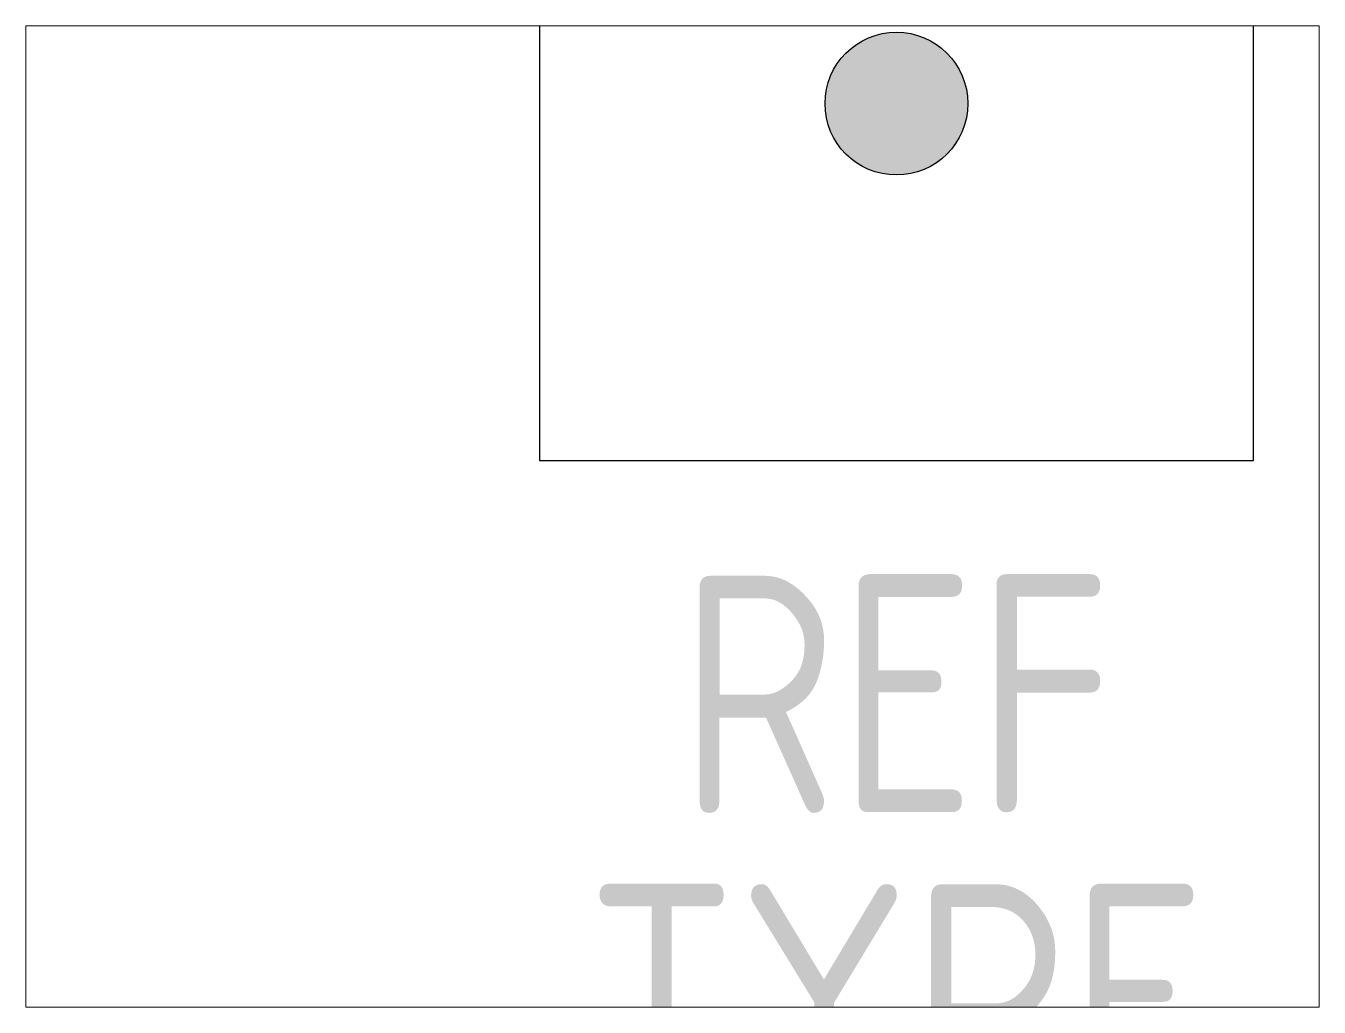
# Paper-space layout 'Layout1' of a CAD drawing. Header units: millimetres. Extents: x 26 to 231, y 20 to 176.
# The model-space entities are those that its viewports show. They can reach past a viewport. Long polylines and large blocks are cut down to what shows.
import ezdxf
from ezdxf.enums import TextEntityAlignment as Align

# ---------------------------------------------------------------- set-up
doc = ezdxf.new("R2010")
doc.units = ezdxf.units.MM
for name, color, linetype in [('SYMB_FIL_FIN', 1, 'Continuous'), ('SYMB_TXT_NOM', 3, 'Continuous'), ('SYMBOLE', 3, 'Continuous')]:
    doc.layers.add(name, color=color, linetype=linetype)
doc.styles.add('NET2_5', font='isocp.shx', dxfattribs={"width": 0.9, "height": 2.5})

msp = doc.modelspace()

# ---------------------------------------------------------------- hatches: boundary and pattern name
at = {"layer": 'SYMB_FIL_FIN'}
msp.add_hatch(color=256, dxfattribs=at).paths.add_polyline_path([(-0.75, 0, 1), (0.75, 0, 1)])

# ---------------------------------------------------------------- linework, layer by layer
msp.add_circle((0, 0), 0.75, dxfattribs=at)
at = {"layer": 'SYMBOLE'}
msp.add_lwpolyline([(-3.75, -3.75), (3.75, -3.75), (3.75, 3.75), (-3.75, 3.75)], close=True, dxfattribs=at)

# ---------------------------------------------------------------- texts
at = {"layer": 'SYMB_TXT_NOM', "style": 'NET2_5', "width": 0.9, "flags": 8}
for tag, p in [('REF', (0, -7.45)), ('TYPE', (0, -10.7))]:
    msp.add_attdef(tag, text='', height=2.5, dxfattribs=at).set_placement(p, align=Align.CENTER)

psp = doc.layouts.get("Layout1")

# ---------------------------------------------------------------- viewports
at = {"layer": '0'}
psp.add_viewport(center=(128.5, 97.5), size=(205.6, 156), view_center_point=(-2.352, -4.337), view_height=10.30652, dxfattribs=at)

doc.saveas('drawing.dxf')
